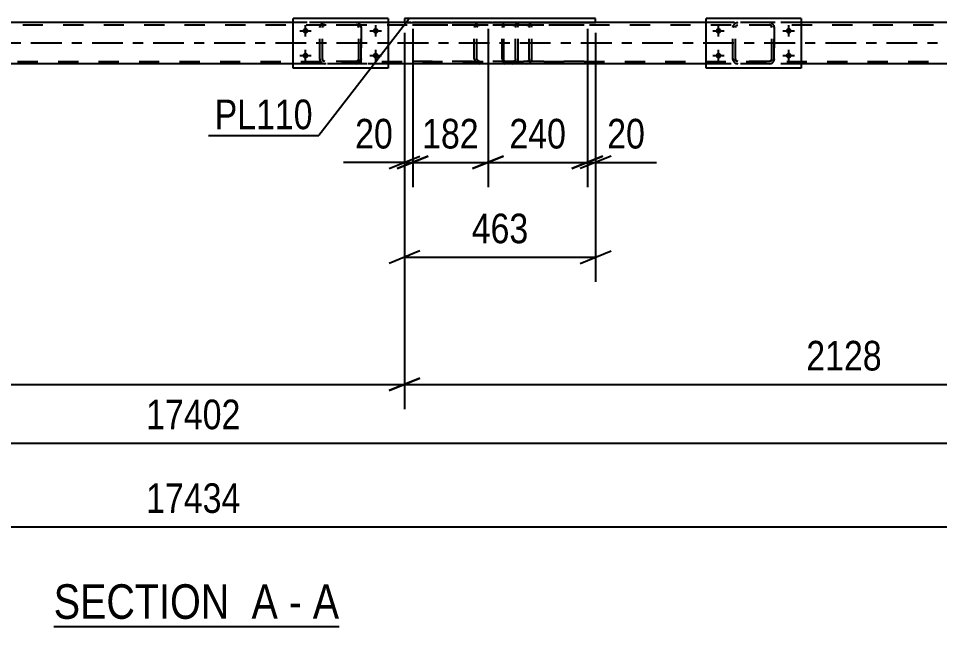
# Model space of a CAD drawing. Header units: millimetres. Extents: x -853 to 336, y -866 to -25.
# Drawn here: x -478.7 to -389.5, y -193.3 to -134.5 of the extents above; entities that cross this region are included whole.
import ezdxf

# ---------------------------------------------------------------- set-up
doc = ezdxf.new("R2010")
doc.units = ezdxf.units.MM
doc.linetypes.add('DXK_LINE_DOT2', pattern=[3.9198, 1.9599, -1.9599])
doc.linetypes.add('DXK_LINE_DOT3', pattern=[5.9187, 2.979, -0.9799, 0.9799, -0.9799])
doc.styles.add('Arial Narrow', font='ARIALN.TTF', dxfattribs={"height": 0.2})

# ---------------------------------------------------------------- blocks, each defined once
blk = doc.blocks.new('Unknown-570393679-12 - 2533')
at = {"color": 6, "linetype": 'Continuous'}
blk.add_line((-475.32, -193.335), (-447.674, -193.335), dxfattribs=at)
at = {"color": 0, "linetype": 'Continuous'}
for points in [[(-457.212, -192.585), (-457.212, -189.085), (-475.32, -189.085), (-475.32, -192.585)], [(-453.605, -192.585), (-453.605, -189.085), (-456.162, -189.085), (-456.162, -192.585)], [(-451.28, -192.585), (-451.28, -189.085), (-452.555, -189.085), (-452.555, -192.585)], [(-447.674, -192.585), (-447.674, -189.085), (-450.23, -189.085), (-450.23, -192.585)]]:
    blk.add_wipeout(points, dxfattribs=at)
at = {"color": 7, "linetype": 'Continuous', "style": 'Arial Narrow'}
for s, height, p in [('SECTION ', 3.3405, (-475.32, -192.585)), ('A', 3.34, (-456.162, -192.585)), ('A', 3.34, (-450.23, -192.585)), ('-', 3.34, (-452.555, -192.585))]:
    blk.add_text(s, height=height, dxfattribs=at).set_placement(p)
blk = doc.blocks.new('Bolt-570393679-3096 - 2533')
at = {"linetype": 'Continuous'}
for points in [[(-450.936, -135.404, -1), (-450.936, -135.964, -1)], [(-444.136, -135.404, -1), (-444.136, -135.964, -1)], [(-450.936, -137.804, -1), (-450.936, -138.364, -1)], [(-444.136, -137.804, -1), (-444.136, -138.364, -1)]]:
    blk.add_hatch(color=1, dxfattribs=at).paths.add_polyline_path(points)
at = {"color": 1, "linetype": 'Continuous'}
for p, q in [((-450.936, -136.244), (-450.936, -135.124)), ((-444.136, -136.244), (-444.136, -135.124)), ((-451.496, -135.684), (-450.376, -135.684)), ((-444.696, -135.684), (-443.576, -135.684)), ((-451.496, -138.084), (-450.376, -138.084)), ((-450.936, -138.644), (-450.936, -137.524)), ((-444.696, -138.084), (-443.576, -138.084)), ((-444.136, -138.644), (-444.136, -137.524))]:
    blk.add_line(p, q, dxfattribs=at)
blk = doc.blocks.new('Part-570393679-3043 - 2533')
at = {"color": 7, "linetype": 'DXK_LINE_DOT2'}
for p, q in [((-449.536, -135.364), (-449.5, -135.18)), ((-449.5, -135.18), (-449.536, -135.364)), ((-449.536, -138.404), (-449.536, -135.364)), ((-449.536, -135.364), (-449.536, -135.364)), ((-449.536, -138.404), (-449.536, -135.364)), ((-449.296, -135.364), (-449.278, -135.272)), ((-449.278, -135.272), (-449.296, -135.364)), ((-449.296, -138.404), (-449.296, -135.364)), ((-449.296, -135.364), (-449.296, -135.364)), ((-449.296, -138.404), (-449.296, -135.364)), ((-449.278, -135.272), (-449.226, -135.194)), ((-449.226, -135.194), (-449.278, -135.272)), ((-449.24, -134.92), (-449.056, -134.884)), ((-449.056, -134.884), (-449.24, -134.92)), ((-449.226, -135.194), (-449.148, -135.142)), ((-449.148, -135.142), (-449.226, -135.194)), ((-449.148, -135.142), (-449.056, -135.124)), ((-446.016, -134.884), (-449.056, -134.884)), ((-446.016, -135.124), (-449.056, -135.124)), ((-446.016, -134.884), (-445.833, -134.92)), ((-445.833, -134.92), (-446.016, -134.884)), ((-445.924, -135.142), (-446.016, -135.124)), ((-445.924, -135.142), (-445.847, -135.194)), ((-445.847, -135.194), (-445.924, -135.142)), ((-445.847, -135.194), (-445.795, -135.272)), ((-445.795, -135.272), (-445.847, -135.194)), ((-445.795, -135.272), (-445.776, -135.364)), ((-445.776, -135.364), (-445.795, -135.272)), ((-445.776, -138.404), (-445.776, -135.364)), ((-445.776, -135.364), (-445.776, -135.364)), ((-445.776, -138.404), (-445.776, -135.364)), ((-445.573, -135.18), (-445.536, -135.364)), ((-445.536, -135.364), (-445.573, -135.18)), ((-445.536, -138.404), (-445.536, -135.364)), ((-445.536, -135.364), (-445.536, -135.364)), ((-445.536, -135.364), (-445.536, -138.404)), ((-449.536, -138.404), (-449.536, -138.404)), ((-449.5, -138.588), (-449.536, -138.404)), ((-449.536, -138.404), (-449.5, -138.588)), ((-449.296, -138.404), (-449.296, -138.404)), ((-449.278, -138.496), (-449.296, -138.404)), ((-449.296, -138.404), (-449.278, -138.496)), ((-449.226, -138.574), (-449.278, -138.496)), ((-449.278, -138.496), (-449.226, -138.574)), ((-449.056, -138.884), (-449.24, -138.847)), ((-449.24, -138.847), (-449.056, -138.884)), ((-449.148, -138.626), (-449.226, -138.574)), ((-449.226, -138.574), (-449.148, -138.626)), ((-449.056, -138.644), (-449.148, -138.626)), ((-446.016, -138.644), (-449.056, -138.644)), ((-446.016, -138.884), (-449.056, -138.884)), ((-445.924, -138.626), (-446.016, -138.644)), ((-445.833, -138.847), (-446.016, -138.884)), ((-446.016, -138.884), (-445.833, -138.847)), ((-445.847, -138.574), (-445.924, -138.626)), ((-445.924, -138.626), (-445.847, -138.574)), ((-445.795, -138.496), (-445.847, -138.574)), ((-445.847, -138.574), (-445.795, -138.496)), ((-445.776, -138.404), (-445.795, -138.496)), ((-445.795, -138.496), (-445.776, -138.404)), ((-445.776, -138.404), (-445.776, -138.404)), ((-445.536, -138.404), (-445.573, -138.588)), ((-445.573, -138.588), (-445.536, -138.404)), ((-445.536, -138.404), (-445.536, -138.404))]:
    blk.add_line(p, q, dxfattribs=at)
at = {"color": 7, "linetype": 'DXK_LINE_DOT3'}
blk.add_line((-447.536, -136.884), (-447.536, -136.884), dxfattribs=at)
at = {"color": 7, "linetype": 'DXK_LINE_DOT2'}
for centre, start, end in [((-449.056, -135.364), 112.5, 157.5), ((-449.056, -135.364), 112.5, 157.5), ((-446.016, -135.364), 22.5, 67.5), ((-446.016, -135.364), 22.5, 67.5), ((-449.056, -138.404), 202.5, 247.5), ((-449.056, -138.404), 202.5, 247.5), ((-446.016, -138.404), 292.5, 337.5), ((-446.016, -138.404), 292.5, 337.5)]:
    blk.add_arc(centre, 0.48, start, end, dxfattribs=at)
blk = doc.blocks.new('Part-570393679-3090 - 2533')
at = {"color": 2, "linetype": 'Continuous'}
for p, q in [((-442.936, -134.484), (-452.136, -134.484)), ((-452.136, -139.284), (-452.136, -134.484)), ((-442.936, -134.484), (-442.936, -139.284)), ((-442.936, -139.284), (-452.136, -139.284))]:
    blk.add_line(p, q, dxfattribs=at)
blk = doc.blocks.new('Bolt-570393679-3150 - 2533')
at = {"linetype": 'Continuous'}
for points in [[(-410.936, -135.404, -1), (-410.936, -135.964, -1)], [(-404.136, -135.404, -1), (-404.136, -135.964, -1)], [(-410.936, -137.804, -1), (-410.936, -138.364, -1)], [(-404.136, -137.804, -1), (-404.136, -138.364, -1)]]:
    blk.add_hatch(color=1, dxfattribs=at).paths.add_polyline_path(points)
at = {"color": 1, "linetype": 'Continuous'}
for p, q in [((-410.936, -136.244), (-410.936, -135.124)), ((-404.136, -136.244), (-404.136, -135.124)), ((-411.496, -135.684), (-410.376, -135.684)), ((-404.696, -135.684), (-403.576, -135.684)), ((-411.496, -138.084), (-410.376, -138.084)), ((-410.936, -138.644), (-410.936, -137.524)), ((-404.696, -138.084), (-403.576, -138.084)), ((-404.136, -138.644), (-404.136, -137.524))]:
    blk.add_line(p, q, dxfattribs=at)
blk = doc.blocks.new('Part-570393679-2786 - 2533')
at = {"color": 7, "linetype": 'DXK_LINE_DOT2'}
for p, q in [((-154.936, -135.124), (-808.076, -135.124)), ((-185.946, -134.884), (-780.17, -134.884)), ((-442.936, -134.884), (-452.136, -134.884)), ((-422.841, -134.884), (-441.348, -134.884)), ((-402.936, -134.884), (-412.136, -134.884)), ((-808.076, -138.644), (-154.936, -138.644)), ((-154.936, -138.884), (-772.136, -138.884)), ((-442.936, -138.884), (-452.136, -138.884)), ((-402.936, -138.884), (-412.136, -138.884))]:
    blk.add_line(p, q, dxfattribs=at)
at = {"color": 2, "linetype": 'Continuous'}
for p, q in [((-452.136, -134.884), (-482.936, -134.884)), ((-441.348, -134.884), (-442.936, -134.884)), ((-412.136, -134.884), (-422.841, -134.884)), ((-372.136, -134.884), (-402.936, -134.884)), ((-452.136, -138.884), (-482.936, -138.884)), ((-412.136, -138.884), (-442.936, -138.884)), ((-372.136, -138.884), (-402.936, -138.884))]:
    blk.add_line(p, q, dxfattribs=at)
at = {"color": 7, "linetype": 'DXK_LINE_DOT3'}
blk.add_line((-154.936, -136.884), (-808.076, -136.884), dxfattribs=at)
blk = doc.blocks.new('Part-570393679-2812 - 2533')
at = {"color": 2, "linetype": 'Continuous'}
for p, q in [((-441.348, -134.484), (-441.348, -134.884)), ((-422.841, -134.484), (-441.348, -134.484)), ((-422.841, -134.884), (-422.841, -134.484)), ((-441.348, -134.884), (-422.841, -134.884))]:
    blk.add_line(p, q, dxfattribs=at)
blk = doc.blocks.new('Part-570393679-2897 - 2533')
at = {"color": 7, "linetype": 'DXK_LINE_DOT2'}
for p, q in [((-430.84, -134.884), (-440.583, -134.884)), ((-430.84, -135.124), (-440.583, -135.124)), ((-434.55, -135.194), (-434.586, -135.364)), ((-434.586, -138.404), (-434.586, -135.364)), ((-434.547, -135.18), (-434.55, -135.194)), ((-434.331, -135.364), (-434.311, -135.272)), ((-434.331, -138.404), (-434.331, -135.364)), ((-434.311, -135.272), (-434.256, -135.194)), ((-434.076, -134.884), (-434.271, -134.92)), ((-434.256, -135.194), (-434.173, -135.142)), ((-434.173, -135.142), (-434.076, -135.124)), ((-430.645, -134.92), (-430.84, -134.884)), ((-430.84, -135.124), (-430.743, -135.142)), ((-430.743, -135.142), (-430.66, -135.194)), ((-430.66, -135.194), (-430.604, -135.272)), ((-430.604, -135.272), (-430.585, -135.364)), ((-430.585, -138.404), (-430.585, -135.364)), ((-430.366, -135.194), (-430.368, -135.18)), ((-430.33, -135.364), (-430.366, -135.194)), ((-430.33, -138.404), (-430.33, -135.364)), ((-430.84, -138.644), (-440.583, -138.644)), ((-430.84, -138.884), (-440.583, -138.884)), ((-434.586, -138.404), (-434.567, -138.496)), ((-434.567, -138.496), (-434.547, -138.588)), ((-434.311, -138.496), (-434.331, -138.404)), ((-434.256, -138.574), (-434.311, -138.496)), ((-434.271, -138.847), (-434.076, -138.884)), ((-434.173, -138.626), (-434.256, -138.574)), ((-434.076, -138.644), (-434.173, -138.626)), ((-430.743, -138.626), (-430.84, -138.644)), ((-430.84, -138.884), (-430.645, -138.847)), ((-430.66, -138.574), (-430.743, -138.626)), ((-430.604, -138.496), (-430.66, -138.574)), ((-430.585, -138.404), (-430.604, -138.496)), ((-430.368, -138.588), (-430.349, -138.496)), ((-430.349, -138.496), (-430.33, -138.404))]:
    blk.add_line(p, q, dxfattribs=at)
for centre, start, end in [((-434.095, -135.385), 110.75832, 155.68004), ((-430.821, -135.385), 24.31996, 69.24168), ((-434.095, -138.383), 204.31996, 249.24168), ((-430.821, -138.383), 290.75832, 335.68004)]:
    blk.add_arc(centre, 0.496, start, end, dxfattribs=at)
blk = doc.blocks.new('Part-570393679-2989 - 2533')
at = {"color": 2, "linetype": 'Continuous'}
for p, q in [((-402.936, -134.484), (-412.136, -134.484)), ((-412.136, -139.284), (-412.136, -134.484)), ((-402.936, -134.484), (-402.936, -139.284)), ((-402.936, -139.284), (-412.136, -139.284))]:
    blk.add_line(p, q, dxfattribs=at)
blk = doc.blocks.new('Part-570393679-3034 - 2533')
at = {"color": 7, "linetype": 'DXK_LINE_DOT2'}
for p, q in [((-431.856, -135.18), (-431.877, -135.364)), ((-431.877, -138.404), (-431.877, -135.364)), ((-431.797, -135.024), (-431.856, -135.18)), ((-431.709, -134.92), (-431.797, -135.024)), ((-431.741, -135.364), (-431.731, -135.272)), ((-431.741, -138.404), (-431.741, -135.364)), ((-431.731, -135.272), (-431.702, -135.194)), ((-431.606, -134.884), (-431.709, -134.92)), ((-431.702, -135.194), (-431.658, -135.142)), ((-431.658, -135.142), (-431.606, -135.124)), ((-423.942, -134.884), (-431.606, -134.884)), ((-423.942, -135.124), (-431.606, -135.124)), ((-430.33, -134.884), (-430.33, -135.124)), ((-429.322, -134.92), (-429.515, -134.884)), ((-429.515, -135.124), (-429.418, -135.142)), ((-429.418, -135.142), (-429.337, -135.194)), ((-429.337, -135.194), (-429.282, -135.272)), ((-429.282, -135.272), (-429.263, -135.364)), ((-429.263, -138.404), (-429.263, -135.364)), ((-429.047, -135.194), (-429.05, -135.18)), ((-429.012, -135.364), (-429.047, -135.194)), ((-429.012, -138.404), (-429.012, -135.364)), ((-431.877, -138.404), (-431.856, -138.588)), ((-431.856, -138.588), (-431.797, -138.743)), ((-431.797, -138.743), (-431.709, -138.847)), ((-431.731, -138.496), (-431.741, -138.404)), ((-431.702, -138.574), (-431.731, -138.496)), ((-431.709, -138.847), (-431.606, -138.884)), ((-431.658, -138.626), (-431.702, -138.574)), ((-431.606, -138.644), (-431.658, -138.626)), ((-423.942, -138.644), (-431.606, -138.644)), ((-423.942, -138.884), (-431.606, -138.884)), ((-430.33, -138.884), (-430.33, -138.644)), ((-429.418, -138.626), (-429.515, -138.644)), ((-429.515, -138.884), (-429.322, -138.847)), ((-429.337, -138.574), (-429.418, -138.626)), ((-429.282, -138.496), (-429.337, -138.574)), ((-429.263, -138.404), (-429.282, -138.496)), ((-429.05, -138.588), (-429.031, -138.496)), ((-429.031, -138.496), (-429.012, -138.404))]:
    blk.add_line(p, q, dxfattribs=at)
for centre, start, end in [((-429.5, -135.379), 23.84941, 68.8059), ((-429.5, -138.389), 291.1941, 336.15059)]:
    blk.add_arc(centre, 0.492, start, end, dxfattribs=at)
blk = doc.blocks.new('Part-570393679-3041 - 2533')
at = {"color": 7, "linetype": 'DXK_LINE_DOT2'}
for p, q in [((-409.536, -135.364), (-409.5, -135.18)), ((-409.5, -135.18), (-409.536, -135.364)), ((-409.536, -138.404), (-409.536, -135.364)), ((-409.536, -135.364), (-409.536, -135.364)), ((-409.536, -138.404), (-409.536, -135.364)), ((-409.296, -135.364), (-409.278, -135.272)), ((-409.278, -135.272), (-409.296, -135.364)), ((-409.296, -138.404), (-409.296, -135.364)), ((-409.296, -135.364), (-409.296, -135.364)), ((-409.296, -138.404), (-409.296, -135.364)), ((-409.278, -135.272), (-409.226, -135.194)), ((-409.226, -135.194), (-409.278, -135.272)), ((-409.24, -134.92), (-409.056, -134.884)), ((-409.056, -134.884), (-409.24, -134.92)), ((-409.226, -135.194), (-409.148, -135.142)), ((-409.148, -135.142), (-409.226, -135.194)), ((-409.148, -135.142), (-409.056, -135.124)), ((-406.016, -134.884), (-409.056, -134.884)), ((-406.016, -135.124), (-409.056, -135.124)), ((-406.016, -134.884), (-405.833, -134.92)), ((-405.833, -134.92), (-406.016, -134.884)), ((-405.924, -135.142), (-406.016, -135.124)), ((-405.924, -135.142), (-405.847, -135.194)), ((-405.847, -135.194), (-405.924, -135.142)), ((-405.847, -135.194), (-405.795, -135.272)), ((-405.795, -135.272), (-405.847, -135.194)), ((-405.795, -135.272), (-405.776, -135.364)), ((-405.776, -135.364), (-405.795, -135.272)), ((-405.776, -138.404), (-405.776, -135.364)), ((-405.776, -135.364), (-405.776, -135.364)), ((-405.776, -138.404), (-405.776, -135.364)), ((-405.573, -135.18), (-405.536, -135.364)), ((-405.536, -135.364), (-405.573, -135.18)), ((-405.536, -138.404), (-405.536, -135.364)), ((-405.536, -135.364), (-405.536, -135.364)), ((-405.536, -135.364), (-405.536, -138.404)), ((-409.536, -138.404), (-409.536, -138.404)), ((-409.5, -138.588), (-409.536, -138.404)), ((-409.536, -138.404), (-409.5, -138.588)), ((-409.296, -138.404), (-409.296, -138.404)), ((-409.278, -138.496), (-409.296, -138.404)), ((-409.296, -138.404), (-409.278, -138.496)), ((-409.226, -138.574), (-409.278, -138.496)), ((-409.278, -138.496), (-409.226, -138.574)), ((-409.056, -138.884), (-409.24, -138.847)), ((-409.24, -138.847), (-409.056, -138.884)), ((-409.148, -138.626), (-409.226, -138.574)), ((-409.226, -138.574), (-409.148, -138.626)), ((-409.056, -138.644), (-409.148, -138.626)), ((-406.016, -138.644), (-409.056, -138.644)), ((-406.016, -138.884), (-409.056, -138.884)), ((-405.924, -138.626), (-406.016, -138.644)), ((-405.833, -138.847), (-406.016, -138.884)), ((-406.016, -138.884), (-405.833, -138.847)), ((-405.847, -138.574), (-405.924, -138.626)), ((-405.924, -138.626), (-405.847, -138.574)), ((-405.795, -138.496), (-405.847, -138.574)), ((-405.847, -138.574), (-405.795, -138.496)), ((-405.776, -138.404), (-405.795, -138.496)), ((-405.795, -138.496), (-405.776, -138.404)), ((-405.776, -138.404), (-405.776, -138.404)), ((-405.536, -138.404), (-405.573, -138.588)), ((-405.573, -138.588), (-405.536, -138.404)), ((-405.536, -138.404), (-405.536, -138.404))]:
    blk.add_line(p, q, dxfattribs=at)
at = {"color": 7, "linetype": 'DXK_LINE_DOT3'}
blk.add_line((-407.536, -136.884), (-407.536, -136.884), dxfattribs=at)
at = {"color": 7, "linetype": 'DXK_LINE_DOT2'}
for centre, start, end in [((-409.056, -135.364), 112.5, 157.5), ((-409.056, -135.364), 112.5, 157.5), ((-406.016, -135.364), 22.5, 67.5), ((-406.016, -135.364), 22.5, 67.5), ((-409.056, -138.404), 202.5, 247.5), ((-409.056, -138.404), 202.5, 247.5), ((-406.016, -138.404), 292.5, 337.5), ((-406.016, -138.404), 292.5, 337.5)]:
    blk.add_arc(centre, 0.48, start, end, dxfattribs=at)
blk = doc.blocks.new('StraightDimension-570393679-3897 - 2533')
at = {"color": 7, "linetype": 'Continuous'}
for p, q in [((-526.483, -135.884), (-526.483, -172.302)), ((-441.348, -135.884), (-441.348, -172.302)), ((-524.983, -169.302), (-527.983, -170.502)), ((-442.848, -170.502), (-439.848, -169.302)), ((-526.483, -169.902), (-441.348, -169.902))]:
    blk.add_line(p, q, dxfattribs=at)
at = {"color": 0}
blk.add_wipeout([(-479.659, -169.152), (-479.659, -164.952), (-488.172, -164.952), (-488.172, -169.152)], dxfattribs=at)
at = {"color": 3, "style": 'Arial Narrow'}
blk.add_text('2128', height=2.8633, dxfattribs=at).set_placement((-487.572, -168.552))
blk = doc.blocks.new('StraightDimension-570393679-3907 - 2533')
at = {"color": 7, "linetype": 'Continuous'}
for p, q in [((-441.348, -135.884), (-441.348, -172.302)), ((-356.214, -135.884), (-356.214, -172.302)), ((-439.848, -169.302), (-442.848, -170.502)), ((-357.714, -170.502), (-354.714, -169.302)), ((-441.348, -169.902), (-356.214, -169.902))]:
    blk.add_line(p, q, dxfattribs=at)
at = {"color": 0}
blk.add_wipeout([(-394.525, -169.152), (-394.525, -164.952), (-403.038, -164.952), (-403.038, -169.152)], dxfattribs=at)
at = {"color": 3, "style": 'Arial Narrow'}
blk.add_text('2128', height=2.8633, dxfattribs=at).set_placement((-402.438, -168.552))
blk = doc.blocks.new('StraightDimension-570393679-3936 - 2533')
at = {"color": 7, "linetype": 'Continuous'}
blk.add_line((-808.716, -183.685), (-114.87, -183.685), dxfattribs=at)
at = {"color": 0}
blk.add_wipeout([(-456.623, -182.935), (-456.623, -178.735), (-466.964, -178.735), (-466.964, -182.935)], dxfattribs=at)
at = {"color": 3, "style": 'Arial Narrow'}
blk.add_text('17434', height=2.8633, dxfattribs=at).set_placement((-466.364, -182.335))
blk = doc.blocks.new('StraightDimension-570393679-4016 - 2533')
at = {"color": 7, "linetype": 'Continuous'}
blk.add_line((-808.076, -175.587), (-115.51, -175.587), dxfattribs=at)
at = {"color": 0}
blk.add_wipeout([(-456.623, -174.837), (-456.623, -170.637), (-466.964, -170.637), (-466.964, -174.837)], dxfattribs=at)
at = {"color": 3, "style": 'Arial Narrow'}
blk.add_text('17402', height=2.8633, dxfattribs=at).set_placement((-466.364, -174.237))
blk = doc.blocks.new('StraightDimension-570393679-3586 - 2533')
at = {"color": 7, "linetype": 'Continuous'}
for p, q in [((-441.348, -135.884), (-441.348, -159.99)), ((-422.841, -135.884), (-422.841, -159.99)), ((-439.848, -156.99), (-442.848, -158.19)), ((-424.341, -158.19), (-421.341, -156.99)), ((-441.348, -157.59), (-422.841, -157.59))]:
    blk.add_line(p, q, dxfattribs=at)
at = {"color": 0}
blk.add_wipeout([(-428.753, -156.84), (-428.753, -152.64), (-435.437, -152.64), (-435.437, -156.84)], dxfattribs=at)
at = {"color": 3, "style": 'Arial Narrow'}
blk.add_text('463', height=2.8633, dxfattribs=at).set_placement((-434.837, -156.24))
blk = doc.blocks.new('StraightDimension-570393679-3175 - 2533')
at = {"color": 7, "linetype": 'Continuous'}
for p, q in [((-423.641, -135.484), (-423.641, -150.819)), ((-422.841, -135.884), (-422.841, -150.819)), ((-425.141, -149.019), (-422.141, -147.819)), ((-421.341, -147.819), (-424.341, -149.019)), ((-423.641, -148.419), (-422.841, -148.419)), ((-422.841, -148.419), (-416.935, -148.419)), ((-422.841, -148.419), (-416.935, -148.419))]:
    blk.add_line(p, q, dxfattribs=at)
at = {"color": 0}
blk.add_wipeout([(-417.46, -147.669), (-417.46, -143.469), (-422.316, -143.469), (-422.316, -147.669)], dxfattribs=at)
at = {"color": 3, "style": 'Arial Narrow'}
blk.add_text('20', height=2.8633, dxfattribs=at).set_placement((-421.716, -147.069))
blk = doc.blocks.new('StraightDimension-570393679-3183 - 2533')
at = {"color": 7, "linetype": 'Continuous'}
for p, q in [((-433.249, -135.484), (-433.249, -150.819)), ((-423.641, -135.484), (-423.641, -150.819)), ((-434.749, -149.019), (-431.749, -147.819)), ((-422.141, -147.819), (-425.141, -149.019)), ((-433.249, -148.419), (-423.641, -148.419))]:
    blk.add_line(p, q, dxfattribs=at)
at = {"color": 0}
blk.add_wipeout([(-425.103, -147.669), (-425.103, -143.469), (-431.787, -143.469), (-431.787, -147.669)], dxfattribs=at)
at = {"color": 3, "style": 'Arial Narrow'}
blk.add_text('240', height=2.8633, dxfattribs=at).set_placement((-431.187, -147.069))
blk = doc.blocks.new('StraightDimension-570393679-3191 - 2533')
at = {"color": 7, "linetype": 'Continuous'}
for p, q in [((-440.548, -135.484), (-440.548, -150.819)), ((-433.249, -135.484), (-433.249, -150.819)), ((-442.048, -149.019), (-439.048, -147.819)), ((-431.749, -147.819), (-434.749, -149.019)), ((-440.548, -148.419), (-433.249, -148.419))]:
    blk.add_line(p, q, dxfattribs=at)
at = {"color": 0}
blk.add_wipeout([(-433.557, -147.669), (-433.557, -143.469), (-440.241, -143.469), (-440.241, -147.669)], dxfattribs=at)
at = {"color": 3, "style": 'Arial Narrow'}
blk.add_text('182', height=2.8633, dxfattribs=at).set_placement((-439.641, -147.069))
blk = doc.blocks.new('StraightDimension-570393679-3199 - 2533')
at = {"color": 7, "linetype": 'Continuous'}
for p, q in [((-440.548, -135.484), (-440.548, -150.819)), ((-441.348, -135.884), (-441.348, -150.819)), ((-442.848, -149.019), (-439.848, -147.819)), ((-439.048, -147.819), (-442.048, -149.019)), ((-441.348, -148.419), (-447.255, -148.419)), ((-441.348, -148.419), (-447.255, -148.419)), ((-441.348, -148.419), (-440.548, -148.419))]:
    blk.add_line(p, q, dxfattribs=at)
at = {"color": 0}
blk.add_wipeout([(-441.873, -147.669), (-441.873, -143.469), (-446.73, -143.469), (-446.73, -147.669)], dxfattribs=at)
at = {"color": 3, "style": 'Arial Narrow'}
blk.add_text('20', height=2.8633, dxfattribs=at).set_placement((-446.13, -147.069))
blk = doc.blocks.new('Mark-570393679-2808 - 2533')
at = {"color": 30, "linetype": 'Continuous'}
for p in [(-440.92, -134.545), (-460.336, -145.801)]:
    blk.add_line(p, (-449.632, -145.801), dxfattribs=at)
at = {"color": 0}
blk.add_wipeout([(-450.232, -145.201), (-450.232, -142.201), (-459.736, -142.201), (-459.736, -145.201)], dxfattribs=at)
blk.add_wipeout([(-450.232, -145.201), (-450.232, -142.201), (-459.736, -142.201), (-459.736, -145.201)], dxfattribs=at)
at = {"color": 3, "style": 'Arial Narrow'}
blk.add_text('PL110', height=2.8633, dxfattribs=at).set_placement((-459.736, -145.201))

msp = doc.modelspace()

# ---------------------------------------------------------------- block references
for name in ['Part-570393679-3090 - 2533', 'Part-570393679-2812 - 2533', 'Part-570393679-2989 - 2533', 'Part-570393679-2786 - 2533', 'Bolt-570393679-3096 - 2533', 'Part-570393679-3043 - 2533', 'Part-570393679-2897 - 2533', 'Part-570393679-3034 - 2533', 'Bolt-570393679-3150 - 2533', 'Part-570393679-3041 - 2533', 'Unknown-570393679-12 - 2533']:
    msp.add_blockref(name, (0, 0))

# ---------------------------------------------------------------- next in the draw order: block references
msp.add_blockref('StraightDimension-570393679-3897 - 2533', (0, 0))

# ---------------------------------------------------------------- next in the draw order: block references
msp.add_blockref('StraightDimension-570393679-3907 - 2533', (0, 0))

# ---------------------------------------------------------------- next in the draw order: block references
msp.add_blockref('StraightDimension-570393679-3936 - 2533', (0, 0))

# ---------------------------------------------------------------- next in the draw order: block references
msp.add_blockref('StraightDimension-570393679-4016 - 2533', (0, 0))

# ---------------------------------------------------------------- next in the draw order: block references
msp.add_blockref('StraightDimension-570393679-3586 - 2533', (0, 0))

# ---------------------------------------------------------------- next in the draw order: block references
msp.add_blockref('StraightDimension-570393679-3175 - 2533', (0, 0))

# ---------------------------------------------------------------- next in the draw order: block references
msp.add_blockref('StraightDimension-570393679-3183 - 2533', (0, 0))

# ---------------------------------------------------------------- next in the draw order: block references
msp.add_blockref('StraightDimension-570393679-3191 - 2533', (0, 0))

# ---------------------------------------------------------------- next in the draw order: block references
msp.add_blockref('StraightDimension-570393679-3199 - 2533', (0, 0))

# ---------------------------------------------------------------- next in the draw order: block references
msp.add_blockref('Mark-570393679-2808 - 2533', (0, 0))

doc.saveas('drawing.dxf')
